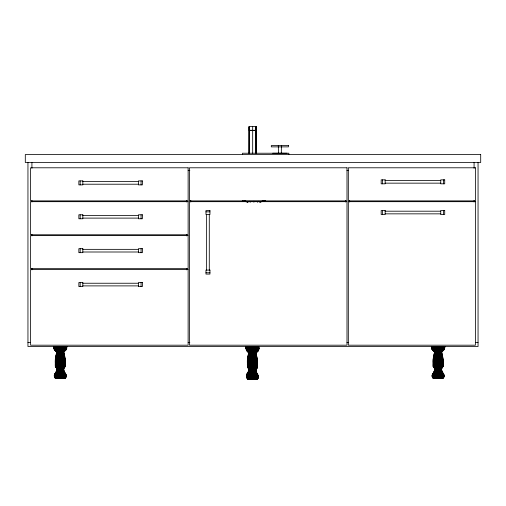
<?xml version="1.0" encoding="UTF-8"?>
<svg xmlns="http://www.w3.org/2000/svg" width="506" height="506" viewBox="0 0 506 506"><rect width="100%" height="100%" fill="white"/><g stroke="black" fill="none" stroke-linecap="round" stroke-linejoin="round"><path stroke-width="0.76" d="M249.085 153.229L249.085 126.62L256.251 126.62L256.257 153.229L256.194 126.62L256.156 130.314L252.665 130.403L249.205 130.308L249.186 126.62L249.104 153.229M249.173 153.229L249.167 126.62M252.677 126.62L252.677 153.229M278.433 153.495L278.325 145.551M281.38 145.551L281.323 153.495M61.795 346.509L60.935 351.803C61.555 360.664 61.024 369.525 61.315 378.279M253.911 346.509L253.057 351.803C253.677 360.664 253.145 369.525 253.43 378.279M439.613 346.509L438.753 351.803C439.372 360.664 438.841 369.525 439.132 378.279M63.389 346.509L62.959 349.652L61.732 351.803L62.554 362.891L61.757 370.563L63.016 375.768L62.459 378.279M255.505 346.509L255.075 349.652L253.854 351.803L254.67 362.891L253.873 370.563L255.132 375.768L254.581 378.279M441.207 346.509L440.777 349.652L439.55 351.803L440.372 362.891L439.575 370.563L440.834 375.768L440.277 378.279M255.473 371.657L255.764 369.235L256.7 367.729L256.833 362.739L257.491 362.739L257.339 367.729L255.922 370.424L256.548 373.396M56.767 351.803L55.318 359.146L55.312 366.635C60.17 370.449 51.441 374.478 55.312 378.279L65.217 378.279C69.088 374.478 60.359 370.449 65.217 366.635L65.211 359.146L63.762 351.803L56.767 351.803L54.319 349.652L53.459 346.509M257.124 364.137L256.953 359.146L255.846 353.005L248.547 353.005L247.339 360.392L247.434 366.635C252.292 370.449 243.563 374.478 247.434 378.279L256.966 378.279C260.83 374.478 252.108 370.449 256.966 366.635L257.124 364.137L247.27 364.137M278.414 145.551L278.426 146.873M434.584 351.803L433.136 359.146L433.13 366.635C437.987 370.449 429.259 374.478 433.13 378.279L443.098 378.279C446.969 374.478 438.24 370.449 443.098 366.635L443.092 359.146L441.643 351.803L434.584 351.803L432.137 349.652L431.276 346.509M64.762 346.509L64.154 349.652L62.421 351.803L63.446 359.146L63.452 366.635C59.961 370.474 66.223 374.446 63.452 378.279M247.649 362.739L247.643 365.237M256.877 346.509L256.27 349.652L254.537 351.803L255.562 359.146L255.568 366.635C252.083 370.474 258.338 374.446 255.568 378.279M442.579 346.509L441.972 349.652L440.239 351.803L441.264 359.146L441.27 366.635C437.779 370.474 444.04 374.446 441.27 378.279M65.812 346.509L65.065 349.652L62.946 351.803L64.199 359.146L64.205 366.635C59.967 370.462 67.576 374.459 64.205 378.279M257.927 346.509L257.187 349.652L255.062 351.803L256.321 359.146L256.327 366.635C252.089 370.462 259.698 374.459 256.327 378.279M443.629 346.509L442.883 349.652L440.764 351.803L442.016 359.146L442.023 366.635C437.785 370.462 445.394 374.459 442.023 378.279M444.066 346.509L443.996 347.609M66.476 346.509L65.641 349.652L63.32 351.803L64.673 359.146L64.686 366.635C62.687 368.457 62.946 371.802 64.863 373.592M65.059 378.279C68.797 374.472 60.353 370.455 65.059 366.635L65.046 359.146L63.648 351.803L66.014 349.652L66.849 346.509M258.591 346.509L257.763 349.652L255.397 351.803L256.637 356.54L257.326 362.739L257.174 367.729L255.808 370.424L256.137 372.846M258.964 347.609L258.136 350.753L255.77 352.903L258.332 350.753L259.192 347.609L245.657 347.609L245.581 346.509M444.293 346.509L443.458 349.652L441.194 351.803L442.491 359.146L442.503 366.635C440.492 368.469 440.758 371.834 442.737 373.592M444.723 346.509L443.895 349.652L441.529 351.803L442.927 359.146L442.933 366.635C438.234 370.455 446.678 374.472 442.933 378.279M64.844 378.279C68.715 374.478 59.986 370.449 64.844 366.635L64.838 359.146L63.389 351.803L65.837 349.652L66.697 346.509M63.762 351.803L66.21 349.652L67.07 346.509M245.657 347.609L246.751 350.108L248.889 351.803L255.505 351.803L257.959 349.652L258.819 346.509M444.515 346.509L443.654 349.652L441.207 351.803L442.655 359.146L442.661 366.635C437.88 370.373 446.197 374.51 442.503 378.279M441.643 351.803L444.091 349.652L444.951 346.509M442.541 365.389L442.541 360.392M256.7 379.38L257.655 376.862L258.446 376.862L257.339 379.38L247.807 379.38L246.732 377.337L247.965 379.38M254.018 378.241L253.803 379.38M433.768 378.279C430.397 374.459 438.006 370.462 433.768 366.635L433.775 359.146L435.033 351.803L432.908 349.652L432.162 346.509M66.014 348.147L66.115 347.609M255.435 352.903L257.288 351.202L258.237 348.704M255.359 378.241L254.954 379.38M248.547 353.005L248.889 351.803M443.307 376.698L442.459 378.279M432.782 374.838L432.94 374.389M434.768 371.752L434.97 371.164M54.711 374.838L55.363 373.592M56.976 371.164L56.115 372.802M432.586 374.838L432.965 373.978M434.641 371.752L434.85 371.164M256.517 378.241L255.941 379.38M65.862 348.672L65.438 349.652M443.743 348.672L443.047 350.108M55.951 378.279C52.58 374.459 60.189 370.462 55.951 366.635L55.957 359.146L57.216 351.803L55.919 350.911M65.287 377.141L64.578 378.279M55.059 374.389L55.533 373.592M56.609 372.296L56.887 371.752M257.339 367.729L255.941 367.729L255.182 369.235L256.257 369.235M434.142 372.802L434.49 372.296M433.99 372.802L434.35 372.296M256.371 352.65L255.258 352.65L256.643 350.753L258.332 350.753M442.459 366.635C438 370.607 446.488 374.465 442.661 378.279M441.346 351.253L441.649 350.911M64.857 350.525L64.142 351.253M442.737 350.525L441.093 351.803L441.713 354.219M64.686 378.279C68.373 374.472 60.163 370.556 64.578 366.635L64.572 359.146M256.801 378.279C260.546 374.472 252.102 370.455 256.801 366.635L256.795 359.146L255.72 353.005M257.174 379.38C259.192 378.368 257.276 372.707 258.446 376.862M257.434 202.21L258.617 201.249M263.335 200.528L259.768 202.21M63.75 351.55L63.275 351.803L63.895 354.219M260.014 202.21L265.41 200.528M188.131 170.44L189.832 170.44M346.958 170.44L348.539 170.44M385.148 180.503L440.751 180.503M82.826 181.572L138.423 181.572M385.148 183.153L440.751 183.153M82.826 184.216L138.423 184.216M242.374 200.528L244.151 201.249L263.632 201.249M385.148 211.198L440.751 211.198M205.974 211.862L209.946 211.862M385.148 213.848L440.751 213.848M82.826 215.461L138.423 215.461M82.826 218.111L138.423 218.111M82.826 249.35L138.423 249.35M82.826 252.001L138.423 252.001M205.974 272.759L209.946 272.759M82.826 283.24L138.423 283.24M82.826 285.89L138.423 285.89M27.95 342.537L30.594 342.537M188.131 342.537L189.826 342.537M346.971 342.537L348.545 342.537M475.406 342.537L478.05 342.537M53.472 347.059L66.684 347.059M245.593 347.059L258.806 347.059M431.289 347.059L444.938 347.059M53.541 347.609L66.621 347.609M431.359 347.609L444.869 347.609M53.661 348.147L66.874 348.147M245.777 348.147L259.18 348.16M431.479 348.147L444.749 348.147M53.832 348.672L66.703 348.672M245.948 348.672L259.11 348.704M431.65 348.672L444.578 348.672M54.047 349.172L66.482 349.172M246.169 349.172L258.224 349.172M431.865 349.172L444.357 349.172M245.954 347.609C246.036 349.697 247.345 351.866 249.376 352.903M258.13 349.241L258.99 349.241M54.319 349.652L66.21 349.652M246.435 349.652L257.959 349.652M432.137 349.652L444.091 349.652M246.15 349.241L246.536 349.766M257.984 349.766L258.819 349.766M54.635 350.108L65.9 350.108M246.751 350.108L257.643 350.108M432.453 350.108L443.775 350.108M246.321 349.766L246.542 350.272L247.352 350.272L249.281 352.65L248.901 352.65M257.794 350.272L258.598 350.272M54.99 350.525L65.54 350.525M247.111 350.525L257.288 350.525M432.807 350.525L443.42 350.525M246.542 350.272L246.808 350.753L247.579 350.753M55.388 350.911L65.147 350.911M247.504 350.911L256.89 350.911M433.206 350.911L443.022 350.911M55.818 351.253L64.711 351.253M246.808 350.753L247.124 351.202L258.016 351.202M433.636 351.253L442.592 351.253M56.28 351.55L64.249 351.55M248.395 351.55L255.998 351.55M434.097 351.55L442.13 351.55M247.485 351.626L249.249 352.005L247.877 352.005L247.124 351.202M255.113 351.626L257.662 351.626M255.891 352.005L257.263 352.005M247.877 352.005L248.882 352.353M255.587 352.353L256.833 352.353M56.432 353.005L64.104 353.005M434.249 353.005L441.978 353.005M255.732 354.105L256.219 354.105L256.782 356.54L257.491 362.739M56.128 354.219L64.401 354.219M248.244 354.219L256.15 354.219M433.946 354.219L442.282 354.219M55.869 355.44L64.667 355.44M247.984 355.44L256.409 355.44M433.686 355.44L442.541 355.44M256.219 356.54L256.782 356.54M55.647 356.673L64.888 356.673M247.763 356.673L256.631 356.673M433.465 356.673L442.763 356.673M256.409 357.767L257.004 357.767M55.464 357.906L65.072 357.906M247.579 357.906L256.814 357.906M433.281 357.906L442.946 357.906M256.567 359.007L257.187 359.007M55.318 359.146L65.211 359.146M247.44 359.146L256.953 359.146M433.136 359.146L443.092 359.146M256.694 360.247L257.326 360.247M55.217 360.392L65.312 360.392M247.339 360.392L257.061 360.392M433.035 360.392L443.193 360.392M256.782 361.493L257.434 361.493M55.154 361.638L65.375 361.638M247.276 361.638L257.118 361.638M432.972 361.638L443.256 361.638M55.135 362.891L65.394 362.891M247.251 362.891L257.143 362.891M432.953 362.891L443.275 362.891M256.852 363.985L257.516 363.985M55.154 364.137L65.375 364.137M432.972 364.137L443.256 364.137M256.833 365.237L257.497 365.237M55.211 365.389L65.318 365.389M247.333 365.389L257.061 365.389M433.028 365.389L443.193 365.389M256.782 366.483L257.434 366.483M55.312 366.635L65.217 366.635M247.434 366.635L256.966 366.635M433.13 366.635L443.098 366.635M55.742 367.084L64.793 367.084M247.858 367.084L256.536 367.084M433.56 367.084L442.668 367.084M56.103 367.584L64.433 367.584M248.218 367.584L256.175 367.584M433.92 367.584L442.307 367.584M247.807 367.729L248.813 368.178L247.807 367.729L247.706 366.483M56.387 368.134L64.142 368.134M248.509 368.134L255.884 368.134M434.205 368.134L442.023 368.134M255.638 368.178L256.909 368.178M56.602 368.716L63.933 368.716M248.231 368.178L248.591 368.684L256.548 368.684M434.42 368.716L441.808 368.716M248.591 368.684L249.376 369.235M56.729 369.323L63.807 369.323M248.844 369.323L255.549 369.323M434.546 369.323L441.681 369.323M248.882 369.235L249.211 369.816L247.965 367.729L247.87 366.483M255.03 369.816L256.049 369.816M56.767 369.943L63.762 369.943M248.889 369.943L255.505 369.943M434.584 369.943L441.643 369.943M255.473 370.424L255.922 370.424M56.729 370.563L63.807 370.563M248.844 370.563L255.549 370.563M434.546 370.563L441.681 370.563M255.435 371.037L255.878 371.037M56.602 371.164L63.933 371.164M248.718 371.164L255.675 371.164M434.42 371.164L441.808 371.164M56.387 371.752L64.142 371.752M248.509 371.752L255.884 371.752M434.205 371.752L442.023 371.752M56.103 372.296L64.433 372.296M248.218 372.296L256.175 372.296M433.92 372.296L442.307 372.296M55.742 372.802L64.793 372.802M247.858 372.802L256.536 372.802M433.56 372.802L442.668 372.802M54.99 373.592L65.54 373.592M247.105 373.592L257.288 373.592M432.807 373.592L443.42 373.592M54.718 373.978L65.818 373.978M246.833 373.978L257.56 373.978M432.535 373.978L443.692 373.978M54.496 374.389L66.033 374.389M246.612 374.389L257.782 374.389M432.314 374.389L443.914 374.389M54.338 374.838L66.197 374.838M246.454 374.838L257.94 374.838M432.156 374.838L444.072 374.838M54.237 375.294L66.292 375.294M246.359 375.294L258.035 375.294M432.054 375.294L444.173 375.294M54.205 375.768L66.324 375.768M246.327 375.768L258.073 375.768M432.023 375.768L444.205 375.768M257.541 375.933L258.313 375.933M54.237 376.236L66.292 376.236M246.359 376.236L258.035 376.236M432.054 376.236L444.173 376.236M257.63 376.394L258.408 376.394M54.338 376.698L66.197 376.698M246.454 376.698L257.94 376.698M432.156 376.698L444.072 376.698M54.496 377.141L66.033 377.141M246.612 377.141L257.782 377.141M432.314 377.141L443.914 377.141M257.63 377.337L258.408 377.337M54.718 377.558L65.818 377.558M246.833 377.558L257.56 377.558M432.535 377.558L443.692 377.558M246.827 377.792L247.598 377.792L248.446 379.38M256.631 377.792L258.313 377.792M54.99 377.938L65.54 377.938M247.105 377.938L257.288 377.938M432.807 377.938L443.42 377.938M246.985 378.241L258.155 378.241M247.206 378.652L257.933 378.652M247.478 379.038L257.662 379.038M249.205 130.308L256.156 130.314M244.151 201.249L247.769 202.21M248.016 202.21L244.449 200.528M434.534 351.55L435.021 351.803M56.653 351.55L57.14 351.803M434.66 351.55L435.135 351.803M248.307 352.353L248.769 352.65M433.636 350.911L434.066 351.253M55.761 350.911L56.191 351.253M249.167 201.249L250.35 202.21M56.387 351.253L54.857 349.172L54.344 346.509M433.566 366.635L434.35 367.584M55.685 366.635L56.476 367.584M433.294 378.279C429.55 374.472 437.994 370.455 433.294 366.635L433.3 359.146L434.698 351.803L432.333 349.652L431.504 346.509M247.592 378.279C243.848 374.472 252.292 370.455 247.592 366.635L247.598 359.146L249.003 351.803L246.631 349.652L245.802 346.509M55.477 378.279C51.732 374.472 60.176 370.455 55.477 366.635L55.483 359.146L56.881 351.803L54.819 350.108L53.699 347.059M248.073 378.279C244.695 374.459 252.304 370.462 248.073 366.635L248.079 359.146L249.331 351.803L247.206 349.652L246.466 346.509M433.237 377.938L432.744 377.141M55.091 377.558L55.363 377.938M55.009 350.108L54.034 348.147M434.142 367.084L434.49 367.584M433.149 377.558L433.414 377.938M55.268 377.558L55.533 377.938M434.527 378.279C431.757 374.446 438.013 370.474 434.527 366.635L434.534 359.146L435.558 351.803L433.825 349.652L433.218 346.509M248.825 378.279C246.055 374.446 252.317 370.474 248.825 366.635L248.832 359.146L249.856 351.803L248.123 349.652L247.516 346.509M249.199 379.38L248.623 378.241M56.71 378.279C53.94 374.446 60.195 370.474 56.71 366.635L56.716 359.146L57.741 351.803L56.008 349.652L55.401 346.509M54.629 349.172L54.888 349.652M435.514 378.279L434.958 375.768L436.223 370.563L435.426 362.891L436.242 351.803L435.015 349.652L434.584 346.509M249.812 378.279L249.262 375.768L250.521 370.563L249.724 362.891L250.54 351.803L249.319 349.652L248.889 346.509M250.185 379.38L249.781 378.241M57.697 378.279L57.14 375.768L58.405 370.563L57.608 362.891L58.424 351.803L57.197 349.652L56.767 346.509M442.978 373.978L443.307 374.838M65.097 373.978L65.287 374.389M432.08 348.672L432.301 349.172M56.761 368.134L56.976 368.716M54.711 376.698L54.869 377.141M54.25 348.147L54.414 348.672M255.505 351.803L256.219 354.105M436.665 378.279C436.95 369.525 436.419 360.664 437.039 351.803L436.185 346.509M251.337 379.38L251.128 378.241M250.963 378.279C251.254 369.525 250.717 360.664 251.343 351.803L250.483 346.509M58.848 378.279C59.132 369.525 58.601 360.664 59.221 351.803L58.367 346.509M431.789 347.609L431.909 348.147M246.251 348.704L246.371 349.241M249.091 369.816L249.218 370.424M441.978 355.44L442.326 357.906M64.098 355.44L64.294 356.673M53.914 347.609L53.687 346.509M478.05 162.496L478.05 346.509L27.95 346.509L27.95 162.496M474.078 162.496L474.078 168.27M474.078 200.401L474.078 201.976M443.401 179.845L443.401 183.817M443.401 210.534L443.401 214.506M437.899 346.509L437.899 378.279M382.504 179.845L382.504 183.817M382.504 210.534L382.504 214.506M349.64 200.439L349.64 202.014M345.668 200.439L345.668 202.014M288.856 154.551L288.856 153.229L242.494 153.229L242.494 154.551M287.01 153.229L272.747 153.229M283.373 153.362L276.415 153.362M281.431 145.551L281.431 146.873M253.892 201.249L253.892 202.21M252.57 378.241L252.57 379.38M252.197 346.509L252.197 378.279M209.282 214.506L209.282 270.109M206.638 214.506L206.638 270.109M190.781 200.439L190.781 202.014M186.809 200.439L186.809 202.014M186.809 234.386L186.809 235.96M186.809 268.332L186.809 269.907M141.073 180.908L141.073 184.88M141.073 214.797L141.073 218.769M141.073 248.693L141.073 252.658M141.073 282.582L141.073 286.554M80.176 180.908L80.176 184.88M80.176 214.797L80.176 218.769M80.176 248.693L80.176 252.658M80.176 282.582L80.176 286.554M60.081 346.509L60.081 378.279M31.922 162.496L31.922 168.27M31.922 200.401L31.922 201.976M31.922 234.354L31.922 235.935M31.922 268.313L31.922 269.888M288.452 145.551L271.305 145.551L271.305 146.873L288.452 146.873L288.452 145.551M480.7 154.551L25.3 154.551L25.3 162.496L480.7 162.496L480.7 154.551M188.131 167.79L30.594 167.79L30.594 200.888L188.131 200.888L188.131 167.79M346.989 167.79L189.453 167.79L189.453 200.888L346.989 200.888L346.989 167.79M475.406 167.79L348.318 167.79L348.318 200.888L475.406 200.888L475.406 167.79M385.148 179.845L381.176 179.845L381.176 183.817L385.148 183.817L385.148 179.845M444.723 179.845L440.751 179.845L440.751 183.817L444.723 183.817L444.723 179.845M82.826 180.908L78.854 180.908L78.854 184.88L82.826 184.88L82.826 180.908M142.395 180.908L138.423 180.908L138.423 184.88L142.395 184.88L142.395 180.908M188.131 201.679L30.594 201.679L30.594 234.778L188.131 234.778L188.131 201.679M346.989 201.679L189.453 201.679L189.453 345.187L346.989 345.187L346.989 201.679M475.406 201.679L348.318 201.679L348.318 345.187L475.406 345.187L475.406 201.679M209.946 210.534L205.974 210.534L205.974 214.506L209.946 214.506L209.946 210.534M385.148 210.534L381.176 210.534L381.176 214.506L385.148 214.506L385.148 210.534M444.723 210.534L440.751 210.534L440.751 214.506L444.723 214.506L444.723 210.534M82.826 214.797L78.854 214.797L78.854 218.769L82.826 218.769L82.826 214.797M142.395 214.797L138.423 214.797L138.423 218.769L142.395 218.769L142.395 214.797M188.131 235.575L30.594 235.575L30.594 268.667L188.131 268.667L188.131 235.575M82.826 248.693L78.854 248.693L78.854 252.658L82.826 252.658L82.826 248.693M142.395 248.693L138.423 248.693L138.423 252.658L142.395 252.658L142.395 248.693M188.131 269.464L30.594 269.464L30.594 345.187L188.131 345.187L188.131 269.464M209.946 270.109L205.974 270.109L205.974 274.081L209.946 274.081L209.946 270.109M82.826 282.582L78.854 282.582L78.854 286.554L82.826 286.554L82.826 282.582M142.395 282.582L138.423 282.582L138.423 286.554L142.395 286.554L142.395 282.582M256.213 153.229L256.251 126.62L256.251 153.229M256.175 153.229L256.169 126.62L256.156 153.229"/></g></svg>
